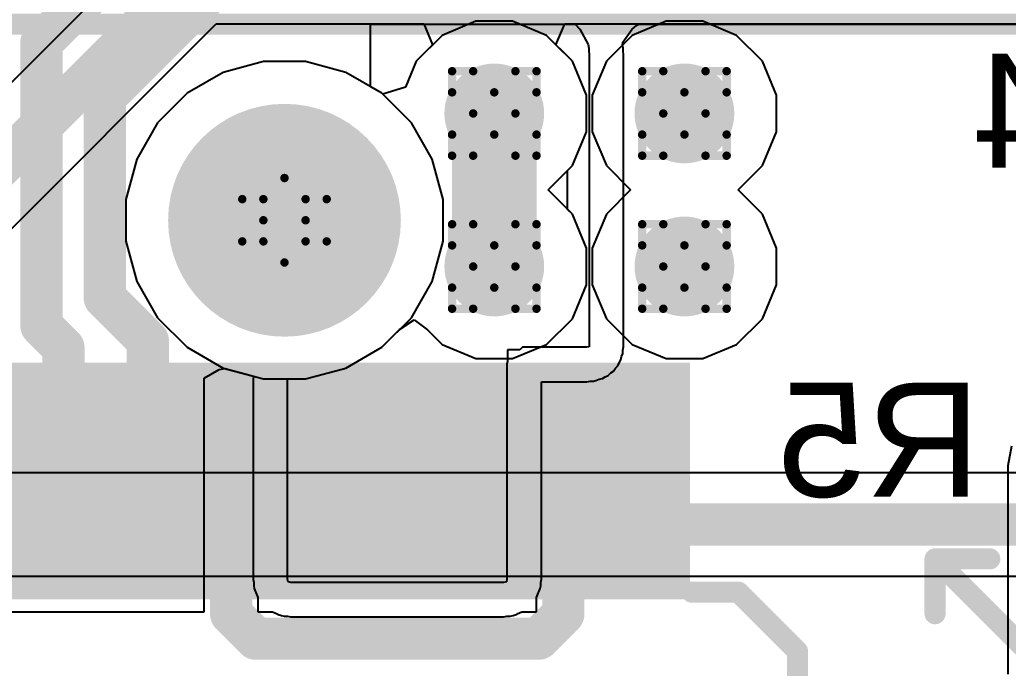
# Model space of a CAD drawing. Header units: inches. Extents: x -6 to 328, y -6 to 90.
# Drawn here: x 15.78 to 21.72, y 29.32 to 33.22 of the extents above; entities that cross this region are included whole.
import ezdxf

# ---------------------------------------------------------------- set-up
doc = ezdxf.new("R2010")
doc.units = ezdxf.units.IN
for name, color, linetype in [('Bottom Layer', 5, 'Continuous'), ('Bottom Overlay', 54, 'Continuous'), ('Bottom Paste', 16, 'Continuous'), ('Bottom Solder', 6, 'Continuous'), ('Drill Drawing', 1, 'Continuous'), ('GND', 76, 'Continuous'), ('Pad Holes', 156, 'Continuous'), ('PWR', 16, 'Continuous'), ('Top Layer', 1, 'Continuous'), ('Top Overlay', 2, 'Continuous'), ('Top Solder', 216, 'Continuous'), ('Via Holes', 16, 'Continuous')]:
    doc.layers.add(name, color=color, linetype=linetype)
doc.styles.add('Arial', font='', dxfattribs={"height": 0.2})
doc.styles.get('Arial').set_extended_font_data('Arial')

# ---------------------------------------------------------------- blocks, each defined once
blk = doc.blocks.new('48_TQFP_EP_7_7__B_7')
at = {"layer": 'Bottom Layer'}
for points in [[(-0.90999818, 3.63999907), (-0.90999818, 4.85999917), (-0.5899988199999999, 4.85999917), (-0.5899988199999999, 3.63999907)], [(-0.40999918, 3.63999907), (-0.40999918, 4.85999917), (-0.08999981999999995, 4.85999917), (-0.08999982000000004, 3.63999907)], [(0.08999981999999995, 3.63999907), (0.08999982000000004, 4.85999917), (0.40999918, 4.85999917), (0.40999918, 3.63999907)], [(0.5900013599999999, 3.63999907), (0.5900013599999999, 4.85999917), (0.9100007199999999, 4.85999917), (0.9100007199999999, 3.63999907)], [(1.09000036, 3.63999907), (1.09000036, 4.85999917), (1.40999972, 4.85999917), (1.40999972, 3.63999907)], [(1.5900019, 3.63999907), (1.5900019, 4.85999917), (1.91000126, 4.85999917), (1.91000126, 3.63999907)], [(2.0900009, 3.63999907), (2.0900009, 4.85999917), (2.41000026, 4.85999917), (2.41000026, 3.63999907)], [(2.5899999, 3.63999907), (2.5899999, 4.85999917), (2.90999926, 4.85999917), (2.90999926, 3.63999907)]]:
    blk.add_hatch(color=5, dxfattribs=at).paths.add_polyline_path(points)
at = {"layer": 'Bottom Paste'}
for points in [[(-0.90999818, 3.63999907), (-0.90999818, 4.85999917), (-0.5899988199999999, 4.85999917), (-0.5899988199999999, 3.63999907)], [(-0.40999918, 3.63999907), (-0.40999918, 4.85999917), (-0.08999981999999995, 4.85999917), (-0.08999982000000004, 3.63999907)], [(0.08999981999999995, 3.63999907), (0.08999982000000004, 4.85999917), (0.40999918, 4.85999917), (0.40999918, 3.63999907)], [(0.5900013599999999, 3.63999907), (0.5900013599999999, 4.85999917), (0.9100007199999999, 4.85999917), (0.9100007199999999, 3.63999907)], [(1.09000036, 3.63999907), (1.09000036, 4.85999917), (1.40999972, 4.85999917), (1.40999972, 3.63999907)], [(1.5900019, 3.63999907), (1.5900019, 4.85999917), (1.91000126, 4.85999917), (1.91000126, 3.63999907)], [(2.0900009, 3.63999907), (2.0900009, 4.85999917), (2.41000026, 4.85999917), (2.41000026, 3.63999907)], [(2.5899999, 3.63999907), (2.5899999, 4.85999917), (2.90999926, 4.85999917), (2.90999926, 3.63999907)]]:
    blk.add_hatch(color=16, dxfattribs=at).paths.add_polyline_path(points)
at = {"layer": 'Bottom Solder'}
for points in [[(-1.51159972, 3.53839907), (-1.51159972, 4.96159917), (-0.98840036, 4.96159917), (-0.98840036, 3.53839907)], [(-1.01159818, 3.53839907), (-1.01159818, 4.96159917), (-0.48839882, 4.96159917), (-0.48839882, 3.53839907)], [(-0.5115991799999999, 3.53839907), (-0.5115991799999999, 4.96159917), (0.01160018000000004, 4.96159917), (0.01160017999999996, 3.53839907)], [(-0.01160018000000004, 3.53839907), (-0.01160017999999996, 4.96159917), (0.5115991799999999, 4.96159917), (0.5115991799999999, 3.53839907)], [(0.48840136, 3.53839907), (0.48840136, 4.96159917), (1.01160072, 4.96159917), (1.01160072, 3.53839907)], [(0.98840036, 3.53839907), (0.98840036, 4.96159917), (1.51159972, 4.96159917), (1.51159972, 3.53839907)], [(1.4884019, 3.53839907), (1.4884019, 4.96159917), (2.01160126, 4.96159917), (2.01160126, 3.53839907)], [(1.9884009, 3.53839907), (1.9884009, 4.96159917), (2.51160026, 4.96159917), (2.51160026, 3.53839907)], [(2.4883999, 3.53839907), (2.4883999, 4.96159917), (3.01159926, 4.96159917), (3.01159926, 3.53839907)]]:
    blk.add_hatch(color=6, dxfattribs=at).paths.add_polyline_path(points)
at = {"layer": 'Bottom Overlay'}
for points in [[(3.0226, 3.58139746, 0.127, 0.127, 0), (3.302, 3.58139746, 0.127, 0.127, 0)], [(3.302, 3.58139746, 0.127, 0.127, 0), (3.6576, 3.22579746, 0.127, 0.127, 0)], [(3.6576, 3.02259746, 0.127, 0.127, 0), (3.6576, 3.22579746, 0.127, 0.127, 0)]]:
    blk.add_lwpolyline(points, format="xyseb", dxfattribs=at)
for points in [[(2.99085, 3.58139746, 0.0635, 0.0635, 1), (3.05435, 3.58139746, 0.0635, 0.0635, 1)], [(3.27025, 3.58139746, 0.0635, 0.0635, 1), (3.33375, 3.58139746, 0.0635, 0.0635, 1)], [(3.27025, 3.58139746, 0.0635, 0.0635, 1), (3.33375, 3.58139746, 0.0635, 0.0635, 1)], [(3.625849999999999, 3.22579746, 0.0635, 0.0635, 1), (3.68935, 3.22579746, 0.0635, 0.0635, 1)], [(3.625849999999999, 3.22579746, 0.0635, 0.0635, 1), (3.68935, 3.22579746, 0.0635, 0.0635, 1)]]:
    blk.add_lwpolyline(points, format="xyseb", close=True, dxfattribs=at)
blk = doc.blocks.new('HR963370A_51')
at = {"layer": 'Bottom Solder'}
h = blk.add_hatch(color=6, dxfattribs=at)
edge = h.paths.add_edge_path()
edge.add_arc((7.00000124, 0.30000194), 0.1016, 0, 360)
at = {"layer": 'Pad Holes'}
h = blk.add_hatch(color=7, dxfattribs=at)
edge = h.paths.add_edge_path()
edge.add_arc((7.00000124, 0.30000194), 0.6999985999999999, 0, 360)
at = {"layer": 'Top Solder'}
h = blk.add_hatch(color=216, dxfattribs=at)
edge = h.paths.add_edge_path()
edge.add_arc((7.00000124, 0.30000194), 0.1016, 0, 360)
at = {"layer": 'Top Overlay'}
blk.add_lwpolyline([(8.17880254, 8.6614, 0.127, 0.127, 0), (8.17880254, -8.2296, 0.127, 0.127, 0)], format="xyseb", dxfattribs=at)

msp = doc.modelspace()

# ---------------------------------------------------------------- hatches: boundary and pattern name
at = {"layer": 'Bottom Layer'}
h = msp.add_hatch(color=5, dxfattribs=at)
edge = h.paths.add_edge_path()
edge.add_arc((18.63183726, 32.65403426), 0.2999994, 0, 360)
h = msp.add_hatch(color=5, dxfattribs=at)
edge = h.paths.add_edge_path()
edge.add_arc((19.7753859, 32.65403426), 0.2999994, 0, 360)
h = msp.add_hatch(color=5, dxfattribs=at)
edge = h.paths.add_edge_path()
edge.add_arc((18.63183726, 31.73385068), 0.2999994, 0, 360)
h = msp.add_hatch(color=5, dxfattribs=at)
edge = h.paths.add_edge_path()
edge.add_arc((19.7753859, 31.73385068), 0.2999994, 0, 360)
at = {"layer": 'GND'}
h = msp.add_hatch(color=76, dxfattribs=at)
edge = h.paths.add_edge_path()
edge.add_arc((18.63183726, 32.65403426), 0.2999994, 0, 360)
h = msp.add_hatch(color=76, dxfattribs=at)
edge = h.paths.add_edge_path()
edge.add_arc((19.7753859, 32.65403426), 0.2999994, 0, 360)
h = msp.add_hatch(color=76, dxfattribs=at)
edge = h.paths.add_edge_path()
edge.add_arc((18.63183726, 31.73385068), 0.2999994, 0, 360)
h = msp.add_hatch(color=76, dxfattribs=at)
edge = h.paths.add_edge_path()
edge.add_arc((19.7753859, 31.73385068), 0.2999994, 0, 360)
at = {"layer": 'PWR'}
h = msp.add_hatch(color=16, dxfattribs=at)
edge = h.paths.add_edge_path()
edge.add_arc((18.63183726, 32.65403426), 0.2999994, 0, 360)
h = msp.add_hatch(color=16, dxfattribs=at)
edge = h.paths.add_edge_path()
edge.add_arc((19.7753859, 32.65403426), 0.2999994, 0, 360)
h = msp.add_hatch(color=16, dxfattribs=at)
edge = h.paths.add_edge_path()
edge.add_arc((18.63183726, 31.73385068), 0.2999994, 0, 360)
h = msp.add_hatch(color=16, dxfattribs=at)
edge = h.paths.add_edge_path()
edge.add_arc((19.7753859, 31.73385068), 0.2999994, 0, 360)
at = {"layer": 'Top Layer'}
h = msp.add_hatch(color=1, dxfattribs=at)
edge = h.paths.add_edge_path()
edge.add_arc((18.63183726, 32.65403426), 0.2999994, 0, 360)
h = msp.add_hatch(color=1, dxfattribs=at)
edge = h.paths.add_edge_path()
edge.add_arc((19.7753859, 32.65403426), 0.2999994, 0, 360)
h = msp.add_hatch(color=1, dxfattribs=at)
edge = h.paths.add_edge_path()
edge.add_arc((18.63183726, 31.73385068), 0.2999994, 0, 360)
h = msp.add_hatch(color=1, dxfattribs=at)
edge = h.paths.add_edge_path()
edge.add_arc((19.7753859, 31.73385068), 0.2999994, 0, 360)
at = {"layer": 'Via Holes'}
h = msp.add_hatch(color=7, dxfattribs=at)
edge = h.paths.add_edge_path()
edge.add_arc((18.63183726, 32.65403426), 0.1499997, 0, 360)
h = msp.add_hatch(color=7, dxfattribs=at)
edge = h.paths.add_edge_path()
edge.add_arc((19.7753859, 32.65403426), 0.1499997, 0, 360)
h = msp.add_hatch(color=7, dxfattribs=at)
edge = h.paths.add_edge_path()
edge.add_arc((18.63183726, 31.73385068), 0.1499997, 0, 360)
h = msp.add_hatch(color=7, dxfattribs=at)
edge = h.paths.add_edge_path()
edge.add_arc((19.7753859, 31.73385068), 0.1499997, 0, 360)

# ---------------------------------------------------------------- linework, layer by layer
at = {"layer": 'Bottom Layer'}
for p, q in [((17.88818622, 32.81423206), (17.88818622, 33.19182846)), ((17.88818622, 33.19182846), (19.1178053, 33.19182846)), ((19.1178053, 33.19182846), (19.1466724, 33.16149831999999)), ((19.45945308, 33.15796772), (19.48966384, 33.1848714)), ((19.48966384, 33.1848714), (19.5041266, 33.19182846)), ((19.5041266, 33.19182846), (21.96239194, 33.19182846)), ((19.1466724, 33.16149831999999), (19.19629638, 33.06942586)), ((19.40427412, 33.08298438), (19.45945308, 33.15796772)), ((19.19629638, 33.06942586), (19.2002283, 33.04708148)), ((19.4038728, 33.06486148), (19.40427412, 33.08298438)), ((19.40740848, 33.04708148), (19.4038728, 33.06486148)), ((19.2002283, 33.04708148), (19.2002283, 33.02440181999999)), ((19.2002283, 33.02440181999999), (19.2024, 33.01348489999999)), ((19.2024, 33.01348489999999), (19.2024, 31.25135482)), ((19.40740848, 33.02440181999999), (19.40740848, 33.04708148)), ((19.40958018, 33.01348489999999), (19.40740848, 33.02440181999999)), ((19.40958018, 31.25135482), (19.40958018, 33.01348489999999)), ((17.95574768, 32.77522528), (17.88818622, 32.81423206)), ((18.13336734, 32.59760562), (17.95574768, 32.77522528)), ((18.25896272, 32.38006478), (18.13336734, 32.59760562)), ((18.32397656, 32.13743128), (18.25896272, 32.38006478)), ((18.32397656, 31.88624052), (18.32397656, 32.13743128)), ((18.25896272, 31.64360702), (18.32397656, 31.88624052)), ((18.13336734, 31.42606618), (18.25896272, 31.64360702)), ((17.95574768, 31.24844652), (18.13336734, 31.42606618)), ((17.73820684, 31.12285114), (17.95574768, 31.24844652)), ((18.78598732, 31.23203304), (18.71038676, 31.23203304)), ((18.71038676, 31.23203304), (18.71038676, 31.15643248)), ((18.8024008, 31.24844652), (18.78598732, 31.23203304)), ((19.18777468, 31.24844652), (18.8024008, 31.24844652)), ((19.2024, 31.25135482), (19.18777468, 31.24844652)), ((19.40559746, 31.21092564), (19.4056, 31.23133962)), ((19.4056, 31.23133962), (19.40958018, 31.25135482)), ((18.71038676, 31.15643248), (18.70818712, 31.15423284)), ((18.70818712, 31.15423284), (18.70818712, 29.85464438)), ((19.37465772, 31.13624202), (19.38247076, 31.15509897999999)), ((19.38247076, 31.15509897999999), (19.39380932, 31.17207126)), ((19.39380932, 31.17207126), (19.3977895, 31.1920763)), ((19.3977895, 31.1920763), (19.40559746, 31.21092564)), ((16.88598604, 31.06268615999999), (16.97678088, 31.11510668)), ((16.97678088, 31.11510668), (17.01298604, 31.1198387)), ((17.01298604, 31.1198387), (17.18421506, 31.07395868)), ((17.49557334, 31.0578373), (17.73820684, 31.12285114)), ((19.31749248, 31.0790844), (19.33192222, 31.0935116)), ((19.33192222, 31.0935116), (19.34889958, 31.10485524)), ((19.34889958, 31.10485524), (19.3602356, 31.12182244)), ((19.3602356, 31.12182244), (19.37465772, 31.13624202)), ((16.88598604, 29.65643548), (16.88598604, 31.06268615999999)), ((17.18421506, 31.07395868), (17.18100704, 31.0578373)), ((17.18100704, 31.0578373), (17.18100704, 29.85464184)), ((17.38818722, 29.85464184), (17.38818722, 31.0578373)), ((17.38818722, 31.0578373), (17.49557334, 31.0578373)), ((18.9153673, 29.85464438), (18.9153673, 31.04126634)), ((18.9153673, 31.04126634), (19.18777468, 31.04126634)), ((19.18777468, 31.04126634), (19.20778226, 31.04524652)), ((19.20778226, 31.04524652), (19.228181, 31.04524398)), ((19.228181, 31.04524398), (19.24280632, 31.04815228)), ((19.24280632, 31.04815228), (19.26166836, 31.05596532)), ((19.26166836, 31.05596532), (19.28168356, 31.0599455)), ((19.28168356, 31.0599455), (19.29864568, 31.07127898)), ((19.29864568, 31.07127898), (19.31749248, 31.0790844)), ((21.74337282, 30.65410176), (21.7197178, 30.53517387999999)), ((21.7197178, 30.53517387999999), (21.7197178, 29.2820344)), ((17.18100704, 29.85464184), (17.18498722, 29.83462918)), ((17.39157304, 29.83761876), (17.38818722, 29.85464184)), ((18.70818712, 29.85464438), (18.7048013, 29.83761876)), ((18.91138712, 29.83463172), (18.9153673, 29.85464438)), ((17.18498722, 29.83462918), (17.18498722, 29.81422536)), ((17.18498722, 29.81422536), (17.18837558, 29.79719212)), ((17.18837558, 29.79719212), (17.19618608, 29.77834024)), ((17.40859866, 29.83423294), (17.39157304, 29.83761876)), ((18.68777822, 29.83423294), (17.40859866, 29.83423294)), ((18.7048013, 29.83761876), (18.68777822, 29.83423294)), ((18.9001908, 29.77834278), (18.90799876, 29.7971972)), ((18.90799876, 29.79720482), (18.9080013, 29.7972099)), ((18.90799876, 29.7971972), (18.90799876, 29.79720482)), ((18.9080013, 29.7972099), (18.91138712, 29.81423552)), ((18.91138712, 29.81423552), (18.91138712, 29.83463172)), ((17.19618608, 29.77834024), (17.1967779, 29.77535828)), ((17.1967779, 29.77535828), (17.198467, 29.77283098)), ((17.198467, 29.77283098), (17.21038722, 29.74405278)), ((17.21038722, 29.74405278), (17.21038722, 29.65643548)), ((18.88598712, 29.74405278), (18.89790734, 29.77283098)), ((18.88598712, 29.65643548), (18.88598712, 29.74405278)), ((18.89790734, 29.77283098), (18.89959644, 29.77536082)), ((18.89959644, 29.77536082), (18.9001908, 29.77834278)), ((13.7103866, 29.65643548), (16.88598604, 29.65643548)), ((17.21038722, 29.65643548), (17.29799944, 29.65643548)), ((17.29799944, 29.65643548), (17.32678526, 29.64451272)), ((17.32678526, 29.64451272), (17.3293151, 29.64282362)), ((17.3293151, 29.64282362), (17.33229706, 29.64222926)), ((17.33229706, 29.64222926), (17.35115148, 29.6344213)), ((17.35115148, 29.6344213), (17.3511591, 29.6344213)), ((17.3511591, 29.6344213), (17.35116418, 29.63441876)), ((17.35116418, 29.63441876), (17.3681898, 29.63103294)), ((17.3681898, 29.63103294), (17.388586, 29.63103294)), ((17.388586, 29.63103294), (17.40859866, 29.62705276)), ((17.40859866, 29.62705276), (18.68777822, 29.62705276)), ((18.68777822, 29.62705276), (18.70779088, 29.63103294)), ((18.70779088, 29.63103294), (18.7281947, 29.63103294)), ((18.7281947, 29.63103294), (18.74522794, 29.6344213)), ((18.74522794, 29.6344213), (18.76407982, 29.6422318)), ((18.76407982, 29.6422318), (18.76706178, 29.64282362)), ((18.76706178, 29.64282362), (18.76958908, 29.64451272)), ((18.76958908, 29.64451272), (18.79837236, 29.65643548)), ((18.79837236, 29.65643548), (18.88598712, 29.65643548))]:
    msp.add_line(p, q, dxfattribs=at)
for points in [[(15.90797682, 33.07970015999999, 0.254, 0.254, 0), (16.80382974, 33.97555308, 0.254, 0.254, 0)], [(16.28897682, 32.7520808, 0.254, 0.254, 0), (17.03949602, 33.50259999999999, 0.254, 0.254, 0)], [(15.90797682, 31.37838784, 0.254, 0.254, 0), (15.90797682, 33.07970015999999, 0.254, 0.254, 0)], [(16.28897682, 31.54586528, 0.254, 0.254, 0), (16.28897682, 32.7520808, 0.254, 0.254, 0)], [(16.28897682, 31.54586528, 0.254, 0.254, 0), (16.54818636, 31.28665574, 0.254, 0.254, 0)], [(15.90797682, 31.37838784, 0.254, 0.254, 0), (16.04058768, 31.24577698, 0.254, 0.254, 0)], [(16.54818636, 30.44423426, 0.254, 0.254, 0), (16.54818636, 31.28665574, 0.254, 0.254, 0)], [(16.04058768, 30.45183394, 0.254, 0.254, 0), (16.04058768, 31.24577698, 0.254, 0.254, 0)], [(16.04058768, 30.45183394, 0.254, 0.254, 0), (16.04818736, 30.44423426, 0.254, 0.254, 0)], [(17.04818536, 30.44423426, 0.254, 0.254, 0), (17.04935122, 30.44306839999999, 0.254, 0.254, 0)], [(17.04935122, 29.64458638, 0.254, 0.254, 0), (17.04935122, 30.44306839999999, 0.254, 0.254, 0)], [(19.04702058, 30.44306839999999, 0.254, 0.254, 0), (19.04818644, 30.44423426, 0.254, 0.254, 0)], [(19.04702058, 29.64458638, 0.254, 0.254, 0), (19.04702058, 30.44306839999999, 0.254, 0.254, 0)], [(17.04935122, 29.64458638, 0.254, 0.254, 0), (17.19814188, 29.49579572, 0.254, 0.254, 0)], [(18.89822992, 29.49579572, 0.254, 0.254, 0), (19.04702058, 29.64458638, 0.254, 0.254, 0)], [(17.19814188, 29.49579572, 0.254, 0.254, 0), (18.89822992, 29.49579572, 0.254, 0.254, 0)]]:
    msp.add_lwpolyline(points, format="xyseb", dxfattribs=at)
for points in [[(15.84447682, 33.07970015999999, 0.127, 0.127, 1), (15.97147682, 33.07970015999999, 0.127, 0.127, 1)], [(15.84447682, 33.07970015999999, 0.127, 0.127, 1), (15.97147682, 33.07970015999999, 0.127, 0.127, 1)], [(16.22547682, 32.7520808, 0.127, 0.127, 1), (16.35247682, 32.7520808, 0.127, 0.127, 1)], [(16.22547682, 32.7520808, 0.127, 0.127, 1), (16.35247682, 32.7520808, 0.127, 0.127, 1)], [(16.22547682, 31.54586528, 0.127, 0.127, 1), (16.35247682, 31.54586528, 0.127, 0.127, 1)], [(16.22547682, 31.54586528, 0.127, 0.127, 1), (16.35247682, 31.54586528, 0.127, 0.127, 1)], [(15.84447682, 31.37838784, 0.127, 0.127, 1), (15.97147682, 31.37838784, 0.127, 0.127, 1)], [(15.84447682, 31.37838784, 0.127, 0.127, 1), (15.97147682, 31.37838784, 0.127, 0.127, 1)], [(16.48468636, 31.28665574, 0.127, 0.127, 1), (16.61168636, 31.28665574, 0.127, 0.127, 1)], [(16.48468636, 31.28665574, 0.127, 0.127, 1), (16.61168636, 31.28665574, 0.127, 0.127, 1)], [(15.97708768, 31.24577698, 0.127, 0.127, 1), (16.10408768, 31.24577698, 0.127, 0.127, 1)], [(15.97708768, 31.24577698, 0.127, 0.127, 1), (16.10408768, 31.24577698, 0.127, 0.127, 1)], [(15.97708768, 30.45183394, 0.127, 0.127, 1), (16.10408768, 30.45183394, 0.127, 0.127, 1)], [(15.97708768, 30.45183394, 0.127, 0.127, 1), (16.10408768, 30.45183394, 0.127, 0.127, 1)], [(15.98468736, 30.44423426, 0.127, 0.127, 1), (16.11168736, 30.44423426, 0.127, 0.127, 1)], [(16.48468636, 30.44423426, 0.127, 0.127, 1), (16.61168636, 30.44423426, 0.127, 0.127, 1)], [(16.98468536, 30.44423426, 0.127, 0.127, 1), (17.11168536, 30.44423426, 0.127, 0.127, 1)], [(16.98585122, 30.44306839999999, 0.127, 0.127, 1), (17.11285122, 30.44306839999999, 0.127, 0.127, 1)], [(16.98585122, 30.44306839999999, 0.127, 0.127, 1), (17.11285122, 30.44306839999999, 0.127, 0.127, 1)], [(18.98352058, 30.44306839999999, 0.127, 0.127, 1), (19.11052058, 30.44306839999999, 0.127, 0.127, 1)], [(18.98352058, 30.44306839999999, 0.127, 0.127, 1), (19.11052058, 30.44306839999999, 0.127, 0.127, 1)], [(18.98468644, 30.44423426, 0.127, 0.127, 1), (19.11168644, 30.44423426, 0.127, 0.127, 1)], [(16.98585122, 29.64458638, 0.127, 0.127, 1), (17.11285122, 29.64458638, 0.127, 0.127, 1)], [(16.98585122, 29.64458638, 0.127, 0.127, 1), (17.11285122, 29.64458638, 0.127, 0.127, 1)], [(18.98352058, 29.64458638, 0.127, 0.127, 1), (19.11052058, 29.64458638, 0.127, 0.127, 1)], [(18.98352058, 29.64458638, 0.127, 0.127, 1), (19.11052058, 29.64458638, 0.127, 0.127, 1)], [(17.13464188, 29.49579572, 0.127, 0.127, 1), (17.26164188, 29.49579572, 0.127, 0.127, 1)], [(17.13464188, 29.49579572, 0.127, 0.127, 1), (17.26164188, 29.49579572, 0.127, 0.127, 1)], [(18.83472992, 29.49579572, 0.127, 0.127, 1), (18.96172992, 29.49579572, 0.127, 0.127, 1)], [(18.83472992, 29.49579572, 0.127, 0.127, 1), (18.96172992, 29.49579572, 0.127, 0.127, 1)]]:
    msp.add_lwpolyline(points, format="xyseb", close=True, dxfattribs=at)
at = {"layer": 'Bottom Overlay'}
for points in [[(21.28268286, 29.6462323, 0.127, 0.127, 0), (21.28268286, 29.9756322, 0.127, 0.127, 0)], [(21.28268286, 29.9756322, 0.127, 0.127, 0), (21.61208276, 29.9756322, 0.127, 0.127, 0)], [(21.28268286, 29.9756322, 0.127, 0.127, 0), (21.8402027, 29.41811236, 0.127, 0.127, 0)]]:
    msp.add_lwpolyline(points, format="xyseb", dxfattribs=at)
for points in [[(21.25093286, 29.9756322, 0.0635, 0.0635, 1), (21.31443286, 29.9756322, 0.0635, 0.0635, 1)], [(21.25093286, 29.9756322, 0.0635, 0.0635, 1), (21.31443286, 29.9756322, 0.0635, 0.0635, 1)], [(21.25093286, 29.9756322, 0.0635, 0.0635, 1), (21.31443286, 29.9756322, 0.0635, 0.0635, 1)], [(21.58033276, 29.9756322, 0.0635, 0.0635, 1), (21.64383276, 29.9756322, 0.0635, 0.0635, 1)], [(21.25093286, 29.6462323, 0.0635, 0.0635, 1), (21.31443286, 29.6462323, 0.0635, 0.0635, 1)]]:
    msp.add_lwpolyline(points, format="xyseb", close=True, dxfattribs=at)
at = {"layer": 'Drill Drawing'}
for points in [[(18.37783726, 32.78103426, 0.0508, 0.0508, 0), (18.37783726, 32.90803426, 0.0508, 0.0508, 0)], [(18.37783726, 32.90803426, 0.0508, 0.0508, 0), (18.50483726, 32.90803426, 0.0508, 0.0508, 0)], [(18.50483726, 32.90803426, 0.0508, 0.0508, 0), (18.63183726, 32.78103426, 0.0508, 0.0508, 0)], [(18.63183726, 32.78103426, 0.0508, 0.0508, 0), (18.75883726, 32.90803426, 0.0508, 0.0508, 0)], [(18.75883726, 32.90803426, 0.0508, 0.0508, 0), (18.88583726, 32.90803426, 0.0508, 0.0508, 0)], [(18.88583726, 32.78103426, 0.0508, 0.0508, 0), (18.88583726, 32.90803426, 0.0508, 0.0508, 0)], [(19.5213859, 32.78103426, 0.0508, 0.0508, 0), (19.5213859, 32.90803426, 0.0508, 0.0508, 0)], [(19.5213859, 32.90803426, 0.0508, 0.0508, 0), (19.6483859, 32.90803426, 0.0508, 0.0508, 0)], [(19.6483859, 32.90803426, 0.0508, 0.0508, 0), (19.7753859, 32.78103426, 0.0508, 0.0508, 0)], [(19.7753859, 32.78103426, 0.0508, 0.0508, 0), (19.9023859, 32.90803426, 0.0508, 0.0508, 0)], [(19.9023859, 32.90803426, 0.0508, 0.0508, 0), (20.0293859, 32.90803426, 0.0508, 0.0508, 0)], [(20.0293859, 32.78103426, 0.0508, 0.0508, 0), (20.0293859, 32.90803426, 0.0508, 0.0508, 0)], [(18.37783726, 32.78103426, 0.0508, 0.0508, 0), (18.50483726, 32.65403426, 0.0508, 0.0508, 0)], [(18.75883726, 32.65403426, 0.0508, 0.0508, 0), (18.88583726, 32.78103426, 0.0508, 0.0508, 0)], [(19.5213859, 32.78103426, 0.0508, 0.0508, 0), (19.6483859, 32.65403426, 0.0508, 0.0508, 0)], [(19.9023859, 32.65403426, 0.0508, 0.0508, 0), (20.0293859, 32.78103426, 0.0508, 0.0508, 0)], [(18.37783726, 32.52703425999999, 0.0508, 0.0508, 0), (18.50483726, 32.65403426, 0.0508, 0.0508, 0)], [(18.75883726, 32.65403426, 0.0508, 0.0508, 0), (18.88583726, 32.52703425999999, 0.0508, 0.0508, 0)], [(19.5213859, 32.52703425999999, 0.0508, 0.0508, 0), (19.6483859, 32.65403426, 0.0508, 0.0508, 0)], [(19.9023859, 32.65403426, 0.0508, 0.0508, 0), (20.0293859, 32.52703425999999, 0.0508, 0.0508, 0)], [(18.37783726, 32.40003426, 0.0508, 0.0508, 0), (18.37783726, 32.52703425999999, 0.0508, 0.0508, 0)], [(18.50483726, 32.40003426, 0.0508, 0.0508, 0), (18.63183726, 32.52703425999999, 0.0508, 0.0508, 0)], [(18.63183726, 32.52703425999999, 0.0508, 0.0508, 0), (18.75883726, 32.40003426, 0.0508, 0.0508, 0)], [(18.88583726, 32.40003426, 0.0508, 0.0508, 0), (18.88583726, 32.52703425999999, 0.0508, 0.0508, 0)], [(19.5213859, 32.40003426, 0.0508, 0.0508, 0), (19.5213859, 32.52703425999999, 0.0508, 0.0508, 0)], [(19.6483859, 32.40003426, 0.0508, 0.0508, 0), (19.7753859, 32.52703425999999, 0.0508, 0.0508, 0)], [(19.7753859, 32.52703425999999, 0.0508, 0.0508, 0), (19.9023859, 32.40003426, 0.0508, 0.0508, 0)], [(20.0293859, 32.40003426, 0.0508, 0.0508, 0), (20.0293859, 32.52703425999999, 0.0508, 0.0508, 0)], [(18.37783726, 32.40003426, 0.0508, 0.0508, 0), (18.50483726, 32.40003426, 0.0508, 0.0508, 0)], [(18.75883726, 32.40003426, 0.0508, 0.0508, 0), (18.88583726, 32.40003426, 0.0508, 0.0508, 0)], [(19.5213859, 32.40003426, 0.0508, 0.0508, 0), (19.6483859, 32.40003426, 0.0508, 0.0508, 0)], [(19.9023859, 32.40003426, 0.0508, 0.0508, 0), (20.0293859, 32.40003426, 0.0508, 0.0508, 0)], [(17.24297796, 32.1388359, 0.0508, 0.0508, 0), (17.36997796, 32.2658359, 0.0508, 0.0508, 0)], [(17.36997796, 32.2658359, 0.0508, 0.0508, 0), (17.49697796, 32.1388359, 0.0508, 0.0508, 0)], [(17.11597796, 32.1388359, 0.0508, 0.0508, 0), (17.24297796, 32.0118359, 0.0508, 0.0508, 0)], [(17.11597796, 32.1388359, 0.0508, 0.0508, 0), (17.24297796, 32.1388359, 0.0508, 0.0508, 0)], [(17.49697796, 32.1388359, 0.0508, 0.0508, 0), (17.62397796, 32.1388359, 0.0508, 0.0508, 0)], [(17.49697796, 32.0118359, 0.0508, 0.0508, 0), (17.62397796, 32.1388359, 0.0508, 0.0508, 0)], [(17.11597796, 31.8848359, 0.0508, 0.0508, 0), (17.24297796, 32.0118359, 0.0508, 0.0508, 0)], [(17.49697796, 32.0118359, 0.0508, 0.0508, 0), (17.62397796, 31.8848359, 0.0508, 0.0508, 0)], [(18.37783726, 31.86085068, 0.0508, 0.0508, 0), (18.37783726, 31.98785068, 0.0508, 0.0508, 0)], [(18.37783726, 31.98785068, 0.0508, 0.0508, 0), (18.50483726, 31.98785068, 0.0508, 0.0508, 0)], [(18.50483726, 31.98785068, 0.0508, 0.0508, 0), (18.63183726, 31.86085068, 0.0508, 0.0508, 0)], [(18.63183726, 31.86085068, 0.0508, 0.0508, 0), (18.75883726, 31.98785068, 0.0508, 0.0508, 0)], [(18.75883726, 31.98785068, 0.0508, 0.0508, 0), (18.88583726, 31.98785068, 0.0508, 0.0508, 0)], [(18.88583726, 31.86085068, 0.0508, 0.0508, 0), (18.88583726, 31.98785068, 0.0508, 0.0508, 0)], [(19.5213859, 31.86085068, 0.0508, 0.0508, 0), (19.5213859, 31.98785068, 0.0508, 0.0508, 0)], [(19.5213859, 31.98785068, 0.0508, 0.0508, 0), (19.6483859, 31.98785068, 0.0508, 0.0508, 0)], [(19.6483859, 31.98785068, 0.0508, 0.0508, 0), (19.7753859, 31.86085068, 0.0508, 0.0508, 0)], [(19.7753859, 31.86085068, 0.0508, 0.0508, 0), (19.9023859, 31.98785068, 0.0508, 0.0508, 0)], [(19.9023859, 31.98785068, 0.0508, 0.0508, 0), (20.0293859, 31.98785068, 0.0508, 0.0508, 0)], [(20.0293859, 31.86085068, 0.0508, 0.0508, 0), (20.0293859, 31.98785068, 0.0508, 0.0508, 0)], [(17.11597796, 31.8848359, 0.0508, 0.0508, 0), (17.24297796, 31.8848359, 0.0508, 0.0508, 0)], [(17.24297796, 31.8848359, 0.0508, 0.0508, 0), (17.36997796, 31.7578359, 0.0508, 0.0508, 0)], [(17.36997796, 31.7578359, 0.0508, 0.0508, 0), (17.49697796, 31.8848359, 0.0508, 0.0508, 0)], [(17.49697796, 31.8848359, 0.0508, 0.0508, 0), (17.62397796, 31.8848359, 0.0508, 0.0508, 0)], [(18.37783726, 31.86085068, 0.0508, 0.0508, 0), (18.50483726, 31.73385068, 0.0508, 0.0508, 0)], [(18.75883726, 31.73385068, 0.0508, 0.0508, 0), (18.88583726, 31.86085068, 0.0508, 0.0508, 0)], [(19.5213859, 31.86085068, 0.0508, 0.0508, 0), (19.6483859, 31.73385068, 0.0508, 0.0508, 0)], [(19.9023859, 31.73385068, 0.0508, 0.0508, 0), (20.0293859, 31.86085068, 0.0508, 0.0508, 0)], [(18.37783726, 31.60685068, 0.0508, 0.0508, 0), (18.50483726, 31.73385068, 0.0508, 0.0508, 0)], [(18.75883726, 31.73385068, 0.0508, 0.0508, 0), (18.88583726, 31.60685068, 0.0508, 0.0508, 0)], [(19.5213859, 31.60685068, 0.0508, 0.0508, 0), (19.6483859, 31.73385068, 0.0508, 0.0508, 0)], [(19.9023859, 31.73385068, 0.0508, 0.0508, 0), (20.0293859, 31.60685068, 0.0508, 0.0508, 0)], [(18.37783726, 31.47985068, 0.0508, 0.0508, 0), (18.37783726, 31.60685068, 0.0508, 0.0508, 0)], [(18.50483726, 31.47985068, 0.0508, 0.0508, 0), (18.63183726, 31.60685068, 0.0508, 0.0508, 0)], [(18.63183726, 31.60685068, 0.0508, 0.0508, 0), (18.75883726, 31.47985068, 0.0508, 0.0508, 0)], [(18.88583726, 31.47985068, 0.0508, 0.0508, 0), (18.88583726, 31.60685068, 0.0508, 0.0508, 0)], [(19.5213859, 31.47985068, 0.0508, 0.0508, 0), (19.5213859, 31.60685068, 0.0508, 0.0508, 0)], [(19.6483859, 31.47985068, 0.0508, 0.0508, 0), (19.7753859, 31.60685068, 0.0508, 0.0508, 0)], [(19.7753859, 31.60685068, 0.0508, 0.0508, 0), (19.9023859, 31.47985068, 0.0508, 0.0508, 0)], [(20.0293859, 31.47985068, 0.0508, 0.0508, 0), (20.0293859, 31.60685068, 0.0508, 0.0508, 0)], [(18.37783726, 31.47985068, 0.0508, 0.0508, 0), (18.50483726, 31.47985068, 0.0508, 0.0508, 0)], [(18.75883726, 31.47985068, 0.0508, 0.0508, 0), (18.88583726, 31.47985068, 0.0508, 0.0508, 0)], [(19.5213859, 31.47985068, 0.0508, 0.0508, 0), (19.6483859, 31.47985068, 0.0508, 0.0508, 0)], [(19.9023859, 31.47985068, 0.0508, 0.0508, 0), (20.0293859, 31.47985068, 0.0508, 0.0508, 0)]]:
    msp.add_lwpolyline(points, format="xyseb", dxfattribs=at)
for points in [[(18.36513726, 32.90803426, 0.0254, 0.0254, 1), (18.39053726, 32.90803426, 0.0254, 0.0254, 1)], [(18.36513726, 32.90803426, 0.0254, 0.0254, 1), (18.39053726, 32.90803426, 0.0254, 0.0254, 1)], [(18.49213726, 32.90803426, 0.0254, 0.0254, 1), (18.51753726, 32.90803426, 0.0254, 0.0254, 1)], [(18.49213726, 32.90803426, 0.0254, 0.0254, 1), (18.51753726, 32.90803426, 0.0254, 0.0254, 1)], [(18.74613726, 32.90803426, 0.0254, 0.0254, 1), (18.77153726, 32.90803426, 0.0254, 0.0254, 1)], [(18.74613726, 32.90803426, 0.0254, 0.0254, 1), (18.77153726, 32.90803426, 0.0254, 0.0254, 1)], [(18.87313726, 32.90803426, 0.0254, 0.0254, 1), (18.89853726, 32.90803426, 0.0254, 0.0254, 1)], [(18.87313726, 32.90803426, 0.0254, 0.0254, 1), (18.89853726, 32.90803426, 0.0254, 0.0254, 1)], [(19.5086859, 32.90803426, 0.0254, 0.0254, 1), (19.5340859, 32.90803426, 0.0254, 0.0254, 1)], [(19.5086859, 32.90803426, 0.0254, 0.0254, 1), (19.5340859, 32.90803426, 0.0254, 0.0254, 1)], [(19.6356859, 32.90803426, 0.0254, 0.0254, 1), (19.6610859, 32.90803426, 0.0254, 0.0254, 1)], [(19.6356859, 32.90803426, 0.0254, 0.0254, 1), (19.6610859, 32.90803426, 0.0254, 0.0254, 1)], [(19.8896859, 32.90803426, 0.0254, 0.0254, 1), (19.9150859, 32.90803426, 0.0254, 0.0254, 1)], [(19.8896859, 32.90803426, 0.0254, 0.0254, 1), (19.9150859, 32.90803426, 0.0254, 0.0254, 1)], [(20.0166859, 32.90803426, 0.0254, 0.0254, 1), (20.0420859, 32.90803426, 0.0254, 0.0254, 1)], [(20.0166859, 32.90803426, 0.0254, 0.0254, 1), (20.0420859, 32.90803426, 0.0254, 0.0254, 1)], [(18.36513726, 32.78103426, 0.0254, 0.0254, 1), (18.39053726, 32.78103426, 0.0254, 0.0254, 1)], [(18.36513726, 32.78103426, 0.0254, 0.0254, 1), (18.39053726, 32.78103426, 0.0254, 0.0254, 1)], [(18.61913726, 32.78103426, 0.0254, 0.0254, 1), (18.64453726, 32.78103426, 0.0254, 0.0254, 1)], [(18.61913726, 32.78103426, 0.0254, 0.0254, 1), (18.64453726, 32.78103426, 0.0254, 0.0254, 1)], [(18.87313726, 32.78103426, 0.0254, 0.0254, 1), (18.89853726, 32.78103426, 0.0254, 0.0254, 1)], [(18.87313726, 32.78103426, 0.0254, 0.0254, 1), (18.89853726, 32.78103426, 0.0254, 0.0254, 1)], [(19.5086859, 32.78103426, 0.0254, 0.0254, 1), (19.5340859, 32.78103426, 0.0254, 0.0254, 1)], [(19.5086859, 32.78103426, 0.0254, 0.0254, 1), (19.5340859, 32.78103426, 0.0254, 0.0254, 1)], [(19.7626859, 32.78103426, 0.0254, 0.0254, 1), (19.7880859, 32.78103426, 0.0254, 0.0254, 1)], [(19.7626859, 32.78103426, 0.0254, 0.0254, 1), (19.7880859, 32.78103426, 0.0254, 0.0254, 1)], [(20.0166859, 32.78103426, 0.0254, 0.0254, 1), (20.0420859, 32.78103426, 0.0254, 0.0254, 1)], [(20.0166859, 32.78103426, 0.0254, 0.0254, 1), (20.0420859, 32.78103426, 0.0254, 0.0254, 1)], [(18.49213726, 32.65403426, 0.0254, 0.0254, 1), (18.51753726, 32.65403426, 0.0254, 0.0254, 1)], [(18.49213726, 32.65403426, 0.0254, 0.0254, 1), (18.51753726, 32.65403426, 0.0254, 0.0254, 1)], [(18.74613726, 32.65403426, 0.0254, 0.0254, 1), (18.77153726, 32.65403426, 0.0254, 0.0254, 1)], [(18.74613726, 32.65403426, 0.0254, 0.0254, 1), (18.77153726, 32.65403426, 0.0254, 0.0254, 1)], [(19.6356859, 32.65403426, 0.0254, 0.0254, 1), (19.6610859, 32.65403426, 0.0254, 0.0254, 1)], [(19.6356859, 32.65403426, 0.0254, 0.0254, 1), (19.6610859, 32.65403426, 0.0254, 0.0254, 1)], [(19.8896859, 32.65403426, 0.0254, 0.0254, 1), (19.9150859, 32.65403426, 0.0254, 0.0254, 1)], [(19.8896859, 32.65403426, 0.0254, 0.0254, 1), (19.9150859, 32.65403426, 0.0254, 0.0254, 1)], [(18.36513726, 32.52703425999999, 0.0254, 0.0254, 1), (18.39053726, 32.52703425999999, 0.0254, 0.0254, 1)], [(18.36513726, 32.52703425999999, 0.0254, 0.0254, 1), (18.39053726, 32.52703425999999, 0.0254, 0.0254, 1)], [(18.61913726, 32.52703425999999, 0.0254, 0.0254, 1), (18.64453726, 32.52703425999999, 0.0254, 0.0254, 1)], [(18.61913726, 32.52703425999999, 0.0254, 0.0254, 1), (18.64453726, 32.52703425999999, 0.0254, 0.0254, 1)], [(18.87313726, 32.52703425999999, 0.0254, 0.0254, 1), (18.89853726, 32.52703425999999, 0.0254, 0.0254, 1)], [(18.87313726, 32.52703425999999, 0.0254, 0.0254, 1), (18.89853726, 32.52703425999999, 0.0254, 0.0254, 1)], [(19.5086859, 32.52703425999999, 0.0254, 0.0254, 1), (19.5340859, 32.52703425999999, 0.0254, 0.0254, 1)], [(19.5086859, 32.52703425999999, 0.0254, 0.0254, 1), (19.5340859, 32.52703425999999, 0.0254, 0.0254, 1)], [(19.7626859, 32.52703425999999, 0.0254, 0.0254, 1), (19.7880859, 32.52703425999999, 0.0254, 0.0254, 1)], [(19.7626859, 32.52703425999999, 0.0254, 0.0254, 1), (19.7880859, 32.52703425999999, 0.0254, 0.0254, 1)], [(20.0166859, 32.52703425999999, 0.0254, 0.0254, 1), (20.0420859, 32.52703425999999, 0.0254, 0.0254, 1)], [(20.0166859, 32.52703425999999, 0.0254, 0.0254, 1), (20.0420859, 32.52703425999999, 0.0254, 0.0254, 1)], [(18.36513726, 32.40003426, 0.0254, 0.0254, 1), (18.39053726, 32.40003426, 0.0254, 0.0254, 1)], [(18.36513726, 32.40003426, 0.0254, 0.0254, 1), (18.39053726, 32.40003426, 0.0254, 0.0254, 1)], [(18.49213726, 32.40003426, 0.0254, 0.0254, 1), (18.51753726, 32.40003426, 0.0254, 0.0254, 1)], [(18.49213726, 32.40003426, 0.0254, 0.0254, 1), (18.51753726, 32.40003426, 0.0254, 0.0254, 1)], [(18.74613726, 32.40003426, 0.0254, 0.0254, 1), (18.77153726, 32.40003426, 0.0254, 0.0254, 1)], [(18.74613726, 32.40003426, 0.0254, 0.0254, 1), (18.77153726, 32.40003426, 0.0254, 0.0254, 1)], [(18.87313726, 32.40003426, 0.0254, 0.0254, 1), (18.89853726, 32.40003426, 0.0254, 0.0254, 1)], [(18.87313726, 32.40003426, 0.0254, 0.0254, 1), (18.89853726, 32.40003426, 0.0254, 0.0254, 1)], [(19.5086859, 32.40003426, 0.0254, 0.0254, 1), (19.5340859, 32.40003426, 0.0254, 0.0254, 1)], [(19.5086859, 32.40003426, 0.0254, 0.0254, 1), (19.5340859, 32.40003426, 0.0254, 0.0254, 1)], [(19.6356859, 32.40003426, 0.0254, 0.0254, 1), (19.6610859, 32.40003426, 0.0254, 0.0254, 1)], [(19.6356859, 32.40003426, 0.0254, 0.0254, 1), (19.6610859, 32.40003426, 0.0254, 0.0254, 1)], [(19.8896859, 32.40003426, 0.0254, 0.0254, 1), (19.9150859, 32.40003426, 0.0254, 0.0254, 1)], [(19.8896859, 32.40003426, 0.0254, 0.0254, 1), (19.9150859, 32.40003426, 0.0254, 0.0254, 1)], [(20.0166859, 32.40003426, 0.0254, 0.0254, 1), (20.0420859, 32.40003426, 0.0254, 0.0254, 1)], [(20.0166859, 32.40003426, 0.0254, 0.0254, 1), (20.0420859, 32.40003426, 0.0254, 0.0254, 1)], [(17.35727796, 32.2658359, 0.0254, 0.0254, 1), (17.38267796, 32.2658359, 0.0254, 0.0254, 1)], [(17.35727796, 32.2658359, 0.0254, 0.0254, 1), (17.38267796, 32.2658359, 0.0254, 0.0254, 1)], [(17.10327796, 32.1388359, 0.0254, 0.0254, 1), (17.12867796, 32.1388359, 0.0254, 0.0254, 1)], [(17.10327796, 32.1388359, 0.0254, 0.0254, 1), (17.12867796, 32.1388359, 0.0254, 0.0254, 1)], [(17.23027796, 32.1388359, 0.0254, 0.0254, 1), (17.25567796, 32.1388359, 0.0254, 0.0254, 1)], [(17.23027796, 32.1388359, 0.0254, 0.0254, 1), (17.25567796, 32.1388359, 0.0254, 0.0254, 1)], [(17.48427796, 32.1388359, 0.0254, 0.0254, 1), (17.50967796, 32.1388359, 0.0254, 0.0254, 1)], [(17.48427796, 32.1388359, 0.0254, 0.0254, 1), (17.50967796, 32.1388359, 0.0254, 0.0254, 1)], [(17.61127796, 32.1388359, 0.0254, 0.0254, 1), (17.63667796, 32.1388359, 0.0254, 0.0254, 1)], [(17.61127796, 32.1388359, 0.0254, 0.0254, 1), (17.63667796, 32.1388359, 0.0254, 0.0254, 1)], [(17.23027796, 32.0118359, 0.0254, 0.0254, 1), (17.25567796, 32.0118359, 0.0254, 0.0254, 1)], [(17.23027796, 32.0118359, 0.0254, 0.0254, 1), (17.25567796, 32.0118359, 0.0254, 0.0254, 1)], [(17.48427796, 32.0118359, 0.0254, 0.0254, 1), (17.50967796, 32.0118359, 0.0254, 0.0254, 1)], [(17.48427796, 32.0118359, 0.0254, 0.0254, 1), (17.50967796, 32.0118359, 0.0254, 0.0254, 1)], [(18.36513726, 31.98785068, 0.0254, 0.0254, 1), (18.39053726, 31.98785068, 0.0254, 0.0254, 1)], [(18.36513726, 31.98785068, 0.0254, 0.0254, 1), (18.39053726, 31.98785068, 0.0254, 0.0254, 1)], [(18.49213726, 31.98785068, 0.0254, 0.0254, 1), (18.51753726, 31.98785068, 0.0254, 0.0254, 1)], [(18.49213726, 31.98785068, 0.0254, 0.0254, 1), (18.51753726, 31.98785068, 0.0254, 0.0254, 1)], [(18.74613726, 31.98785068, 0.0254, 0.0254, 1), (18.77153726, 31.98785068, 0.0254, 0.0254, 1)], [(18.74613726, 31.98785068, 0.0254, 0.0254, 1), (18.77153726, 31.98785068, 0.0254, 0.0254, 1)], [(18.87313726, 31.98785068, 0.0254, 0.0254, 1), (18.89853726, 31.98785068, 0.0254, 0.0254, 1)], [(18.87313726, 31.98785068, 0.0254, 0.0254, 1), (18.89853726, 31.98785068, 0.0254, 0.0254, 1)], [(19.5086859, 31.98785068, 0.0254, 0.0254, 1), (19.5340859, 31.98785068, 0.0254, 0.0254, 1)], [(19.5086859, 31.98785068, 0.0254, 0.0254, 1), (19.5340859, 31.98785068, 0.0254, 0.0254, 1)], [(19.6356859, 31.98785068, 0.0254, 0.0254, 1), (19.6610859, 31.98785068, 0.0254, 0.0254, 1)], [(19.6356859, 31.98785068, 0.0254, 0.0254, 1), (19.6610859, 31.98785068, 0.0254, 0.0254, 1)], [(19.8896859, 31.98785068, 0.0254, 0.0254, 1), (19.9150859, 31.98785068, 0.0254, 0.0254, 1)], [(19.8896859, 31.98785068, 0.0254, 0.0254, 1), (19.9150859, 31.98785068, 0.0254, 0.0254, 1)], [(20.0166859, 31.98785068, 0.0254, 0.0254, 1), (20.0420859, 31.98785068, 0.0254, 0.0254, 1)], [(20.0166859, 31.98785068, 0.0254, 0.0254, 1), (20.0420859, 31.98785068, 0.0254, 0.0254, 1)], [(17.10327796, 31.8848359, 0.0254, 0.0254, 1), (17.12867796, 31.8848359, 0.0254, 0.0254, 1)], [(17.10327796, 31.8848359, 0.0254, 0.0254, 1), (17.12867796, 31.8848359, 0.0254, 0.0254, 1)], [(17.23027796, 31.8848359, 0.0254, 0.0254, 1), (17.25567796, 31.8848359, 0.0254, 0.0254, 1)], [(17.23027796, 31.8848359, 0.0254, 0.0254, 1), (17.25567796, 31.8848359, 0.0254, 0.0254, 1)], [(17.48427796, 31.8848359, 0.0254, 0.0254, 1), (17.50967796, 31.8848359, 0.0254, 0.0254, 1)], [(17.48427796, 31.8848359, 0.0254, 0.0254, 1), (17.50967796, 31.8848359, 0.0254, 0.0254, 1)], [(17.61127796, 31.8848359, 0.0254, 0.0254, 1), (17.63667796, 31.8848359, 0.0254, 0.0254, 1)], [(17.61127796, 31.8848359, 0.0254, 0.0254, 1), (17.63667796, 31.8848359, 0.0254, 0.0254, 1)], [(18.36513726, 31.86085068, 0.0254, 0.0254, 1), (18.39053726, 31.86085068, 0.0254, 0.0254, 1)], [(18.36513726, 31.86085068, 0.0254, 0.0254, 1), (18.39053726, 31.86085068, 0.0254, 0.0254, 1)], [(18.61913726, 31.86085068, 0.0254, 0.0254, 1), (18.64453726, 31.86085068, 0.0254, 0.0254, 1)], [(18.61913726, 31.86085068, 0.0254, 0.0254, 1), (18.64453726, 31.86085068, 0.0254, 0.0254, 1)], [(18.87313726, 31.86085068, 0.0254, 0.0254, 1), (18.89853726, 31.86085068, 0.0254, 0.0254, 1)], [(18.87313726, 31.86085068, 0.0254, 0.0254, 1), (18.89853726, 31.86085068, 0.0254, 0.0254, 1)], [(19.5086859, 31.86085068, 0.0254, 0.0254, 1), (19.5340859, 31.86085068, 0.0254, 0.0254, 1)], [(19.5086859, 31.86085068, 0.0254, 0.0254, 1), (19.5340859, 31.86085068, 0.0254, 0.0254, 1)], [(19.7626859, 31.86085068, 0.0254, 0.0254, 1), (19.7880859, 31.86085068, 0.0254, 0.0254, 1)], [(19.7626859, 31.86085068, 0.0254, 0.0254, 1), (19.7880859, 31.86085068, 0.0254, 0.0254, 1)], [(20.0166859, 31.86085068, 0.0254, 0.0254, 1), (20.0420859, 31.86085068, 0.0254, 0.0254, 1)], [(20.0166859, 31.86085068, 0.0254, 0.0254, 1), (20.0420859, 31.86085068, 0.0254, 0.0254, 1)], [(17.35727796, 31.7578359, 0.0254, 0.0254, 1), (17.38267796, 31.7578359, 0.0254, 0.0254, 1)], [(17.35727796, 31.7578359, 0.0254, 0.0254, 1), (17.38267796, 31.7578359, 0.0254, 0.0254, 1)], [(18.49213726, 31.73385068, 0.0254, 0.0254, 1), (18.51753726, 31.73385068, 0.0254, 0.0254, 1)], [(18.49213726, 31.73385068, 0.0254, 0.0254, 1), (18.51753726, 31.73385068, 0.0254, 0.0254, 1)], [(18.74613726, 31.73385068, 0.0254, 0.0254, 1), (18.77153726, 31.73385068, 0.0254, 0.0254, 1)], [(18.74613726, 31.73385068, 0.0254, 0.0254, 1), (18.77153726, 31.73385068, 0.0254, 0.0254, 1)], [(19.6356859, 31.73385068, 0.0254, 0.0254, 1), (19.6610859, 31.73385068, 0.0254, 0.0254, 1)], [(19.6356859, 31.73385068, 0.0254, 0.0254, 1), (19.6610859, 31.73385068, 0.0254, 0.0254, 1)], [(19.8896859, 31.73385068, 0.0254, 0.0254, 1), (19.9150859, 31.73385068, 0.0254, 0.0254, 1)], [(19.8896859, 31.73385068, 0.0254, 0.0254, 1), (19.9150859, 31.73385068, 0.0254, 0.0254, 1)], [(18.36513726, 31.60685068, 0.0254, 0.0254, 1), (18.39053726, 31.60685068, 0.0254, 0.0254, 1)], [(18.36513726, 31.60685068, 0.0254, 0.0254, 1), (18.39053726, 31.60685068, 0.0254, 0.0254, 1)], [(18.61913726, 31.60685068, 0.0254, 0.0254, 1), (18.64453726, 31.60685068, 0.0254, 0.0254, 1)], [(18.61913726, 31.60685068, 0.0254, 0.0254, 1), (18.64453726, 31.60685068, 0.0254, 0.0254, 1)], [(18.87313726, 31.60685068, 0.0254, 0.0254, 1), (18.89853726, 31.60685068, 0.0254, 0.0254, 1)], [(18.87313726, 31.60685068, 0.0254, 0.0254, 1), (18.89853726, 31.60685068, 0.0254, 0.0254, 1)], [(19.5086859, 31.60685068, 0.0254, 0.0254, 1), (19.5340859, 31.60685068, 0.0254, 0.0254, 1)], [(19.5086859, 31.60685068, 0.0254, 0.0254, 1), (19.5340859, 31.60685068, 0.0254, 0.0254, 1)], [(19.7626859, 31.60685068, 0.0254, 0.0254, 1), (19.7880859, 31.60685068, 0.0254, 0.0254, 1)], [(19.7626859, 31.60685068, 0.0254, 0.0254, 1), (19.7880859, 31.60685068, 0.0254, 0.0254, 1)], [(20.0166859, 31.60685068, 0.0254, 0.0254, 1), (20.0420859, 31.60685068, 0.0254, 0.0254, 1)], [(20.0166859, 31.60685068, 0.0254, 0.0254, 1), (20.0420859, 31.60685068, 0.0254, 0.0254, 1)], [(18.36513726, 31.47985068, 0.0254, 0.0254, 1), (18.39053726, 31.47985068, 0.0254, 0.0254, 1)], [(18.36513726, 31.47985068, 0.0254, 0.0254, 1), (18.39053726, 31.47985068, 0.0254, 0.0254, 1)], [(18.49213726, 31.47985068, 0.0254, 0.0254, 1), (18.51753726, 31.47985068, 0.0254, 0.0254, 1)], [(18.49213726, 31.47985068, 0.0254, 0.0254, 1), (18.51753726, 31.47985068, 0.0254, 0.0254, 1)], [(18.74613726, 31.47985068, 0.0254, 0.0254, 1), (18.77153726, 31.47985068, 0.0254, 0.0254, 1)], [(18.74613726, 31.47985068, 0.0254, 0.0254, 1), (18.77153726, 31.47985068, 0.0254, 0.0254, 1)], [(18.87313726, 31.47985068, 0.0254, 0.0254, 1), (18.89853726, 31.47985068, 0.0254, 0.0254, 1)], [(18.87313726, 31.47985068, 0.0254, 0.0254, 1), (18.89853726, 31.47985068, 0.0254, 0.0254, 1)], [(19.5086859, 31.47985068, 0.0254, 0.0254, 1), (19.5340859, 31.47985068, 0.0254, 0.0254, 1)], [(19.5086859, 31.47985068, 0.0254, 0.0254, 1), (19.5340859, 31.47985068, 0.0254, 0.0254, 1)], [(19.6356859, 31.47985068, 0.0254, 0.0254, 1), (19.6610859, 31.47985068, 0.0254, 0.0254, 1)], [(19.6356859, 31.47985068, 0.0254, 0.0254, 1), (19.6610859, 31.47985068, 0.0254, 0.0254, 1)], [(19.8896859, 31.47985068, 0.0254, 0.0254, 1), (19.9150859, 31.47985068, 0.0254, 0.0254, 1)], [(19.8896859, 31.47985068, 0.0254, 0.0254, 1), (19.9150859, 31.47985068, 0.0254, 0.0254, 1)], [(20.0166859, 31.47985068, 0.0254, 0.0254, 1), (20.0420859, 31.47985068, 0.0254, 0.0254, 1)], [(20.0166859, 31.47985068, 0.0254, 0.0254, 1), (20.0420859, 31.47985068, 0.0254, 0.0254, 1)]]:
    msp.add_lwpolyline(points, format="xyseb", close=True, dxfattribs=at)
at = {"layer": 'GND'}
for p, q in [((18.52163936, 33.20803366), (18.3180228, 33.12369296)), ((18.74203516, 33.20803366), (18.52163936, 33.20803366)), ((18.94565172, 33.12369296), (18.74203516, 33.20803366)), ((18.3180228, 33.12369296), (18.16217856, 32.96784872)), ((19.10149596, 32.96784872), (18.94565172, 33.12369296)), ((17.24438258, 32.9658345), (17.00174908, 32.90082066)), ((17.49557334, 32.9658345), (17.24438258, 32.9658345)), ((17.73820684, 32.90082066), (17.49557334, 32.9658345)), ((18.16217856, 32.96784872), (18.09790386, 32.81267504)), ((19.18583666, 32.76423216), (19.10149596, 32.96784872)), ((17.00174908, 32.90082066), (16.78420824, 32.77522528)), ((17.95574768, 32.77522528), (17.73820684, 32.90082066)), ((16.78420824, 32.77522528), (16.60658858, 32.59760562)), ((17.9605051, 32.77046786), (17.95574768, 32.77522528)), ((18.09790386, 32.81267504), (17.9605051, 32.77046786)), ((19.18583666, 32.54383636), (19.18583666, 32.76423216)), ((16.60658858, 32.59760562), (16.4809932, 32.38006478)), ((19.10149596, 32.3402198), (19.18583666, 32.54383636)), ((16.4809932, 32.38006478), (16.41597936, 32.13743128)), ((18.9552199, 32.1939412), (19.10149596, 32.3402198)), ((19.10149596, 32.04766514), (18.9552199, 32.1939412)), ((16.41597936, 32.13743128), (16.41597936, 31.88624052)), ((19.18583666, 31.84404858), (19.10149596, 32.04766514)), ((16.41597936, 31.88624052), (16.4809932, 31.64360702)), ((19.18583666, 31.62365278), (19.18583666, 31.84404858)), ((16.4809932, 31.64360702), (16.60658858, 31.42606618)), ((19.10149596, 31.42003622), (19.18583666, 31.62365278)), ((16.60658858, 31.42606618), (16.78420824, 31.24844652)), ((18.06179014, 31.35448898), (18.15089842, 31.41266768)), ((18.15089842, 31.41266768), (18.22994068, 31.3522741)), ((18.94565172, 31.26419198), (19.10149596, 31.42003622)), ((17.95574768, 31.24844652), (18.06179014, 31.35448898)), ((18.22994068, 31.3522741), (18.3180228, 31.26419198)), ((16.78420824, 31.24844652), (17.00174908, 31.12285114)), ((17.73820684, 31.12285114), (17.95574768, 31.24844652)), ((18.3180228, 31.26419198), (18.52163936, 31.17985128)), ((18.74203516, 31.17985128), (18.94565172, 31.26419198)), ((18.52163936, 31.17985128), (18.74203516, 31.17985128)), ((17.00174908, 31.12285114), (17.24438258, 31.0578373)), ((17.49557334, 31.0578373), (17.73820684, 31.12285114)), ((17.24438258, 31.0578373), (17.49557334, 31.0578373))]:
    msp.add_line(p, q, dxfattribs=at)
at = {"layer": 'PWR'}
for p, q in [((19.665188, 33.20803366), (19.46157144, 33.12369296)), ((19.8855838, 33.20803366), (19.665188, 33.20803366)), ((20.08920036, 33.12369296), (19.8855838, 33.20803366)), ((19.46157144, 33.12369296), (19.3057272, 32.96784872)), ((20.2450446, 32.96784872), (20.08920036, 33.12369296)), ((17.24438258, 32.9658345), (17.00174908, 32.90082066)), ((17.49557334, 32.9658345), (17.24438258, 32.9658345)), ((17.73820684, 32.90082066), (17.49557334, 32.9658345)), ((19.3057272, 32.96784872), (19.2213865, 32.76423216)), ((20.3293853, 32.76423216), (20.2450446, 32.96784872)), ((17.00174908, 32.90082066), (16.78420824, 32.77522528)), ((17.95574768, 32.77522528), (17.73820684, 32.90082066)), ((16.78420824, 32.77522528), (16.60658858, 32.59760562)), ((18.13336734, 32.59760562), (17.95574768, 32.77522528)), ((19.2213865, 32.76423216), (19.2213865, 32.54383636)), ((20.3293853, 32.54383636), (20.3293853, 32.76423216)), ((16.60658858, 32.59760562), (16.4809932, 32.38006478)), ((18.25896272, 32.38006478), (18.13336734, 32.59760562)), ((19.2213865, 32.54383636), (19.3057272, 32.3402198)), ((20.2450446, 32.3402198), (20.3293853, 32.54383636)), ((16.4809932, 32.38006478), (16.41597936, 32.13743128)), ((18.32397656, 32.13743128), (18.25896272, 32.38006478)), ((19.3057272, 32.3402198), (19.45200326, 32.1939412)), ((20.09876854, 32.1939412), (20.2450446, 32.3402198)), ((19.45200326, 32.1939412), (19.3057272, 32.04766514)), ((20.2450446, 32.04766514), (20.09876854, 32.1939412)), ((16.41597936, 32.13743128), (16.41597936, 31.88624052)), ((18.32397656, 31.88624052), (18.32397656, 32.13743128)), ((19.3057272, 32.04766514), (19.2213865, 31.84404858)), ((20.3293853, 31.84404858), (20.2450446, 32.04766514)), ((16.41597936, 31.88624052), (16.4809932, 31.64360702)), ((18.25896272, 31.64360702), (18.32397656, 31.88624052)), ((19.2213865, 31.84404858), (19.2213865, 31.62365278)), ((20.3293853, 31.62365278), (20.3293853, 31.84404858)), ((16.4809932, 31.64360702), (16.60658858, 31.42606618)), ((18.13336734, 31.42606618), (18.25896272, 31.64360702)), ((19.2213865, 31.62365278), (19.3057272, 31.42003622)), ((20.2450446, 31.42003622), (20.3293853, 31.62365278)), ((16.60658858, 31.42606618), (16.78420824, 31.24844652)), ((17.95574768, 31.24844652), (18.13336734, 31.42606618)), ((19.3057272, 31.42003622), (19.46157144, 31.26419198)), ((20.08920036, 31.26419198), (20.2450446, 31.42003622)), ((16.78420824, 31.24844652), (17.00174908, 31.12285114)), ((17.73820684, 31.12285114), (17.95574768, 31.24844652)), ((19.46157144, 31.26419198), (19.665188, 31.17985128)), ((19.8855838, 31.17985128), (20.08920036, 31.26419198)), ((19.665188, 31.17985128), (19.8855838, 31.17985128)), ((17.00174908, 31.12285114), (17.24438258, 31.0578373)), ((17.49557334, 31.0578373), (17.73820684, 31.12285114)), ((17.24438258, 31.0578373), (17.49557334, 31.0578373))]:
    msp.add_line(p, q, dxfattribs=at)
at = {"layer": 'Top Layer'}
for p, q in [((16.61083546, 33.72397878), (14.75946248, 31.8726058)), ((15.10793524, 31.34208616), (16.95930822, 33.19345914)), ((16.95930822, 33.19345914), (18.20818304, 33.19345914)), ((18.20818304, 33.19345914), (18.26078898, 33.06645914)), ((19.00288554, 33.06645914), (19.05549148, 33.19345914)), ((19.05549148, 33.19345914), (25.12106482, 33.19345914)), ((18.26078898, 33.06645914), (18.16217856, 32.96784872)), ((19.10149596, 32.96784872), (19.00288554, 33.06645914)), ((17.24438258, 32.9658345), (17.00174908, 32.90082066)), ((17.49557334, 32.9658345), (17.24438258, 32.9658345)), ((17.73820684, 32.90082066), (17.49557334, 32.9658345)), ((18.16217856, 32.96784872), (18.09790386, 32.81267504)), ((19.18583666, 32.76423216), (19.10149596, 32.96784872)), ((17.00174908, 32.90082066), (16.78420824, 32.77522528)), ((17.95574768, 32.77522528), (17.73820684, 32.90082066)), ((16.78420824, 32.77522528), (16.60658858, 32.59760562)), ((17.9605051, 32.77046786), (17.95574768, 32.77522528)), ((18.09790386, 32.81267504), (17.9605051, 32.77046786)), ((19.18583666, 32.54383636), (19.18583666, 32.76423216)), ((16.60658858, 32.59760562), (16.4809932, 32.38006478)), ((19.10149596, 32.3402198), (19.18583666, 32.54383636)), ((16.4809932, 32.38006478), (16.41597936, 32.13743128)), ((19.07209546, 32.3108193), (19.10149596, 32.3402198)), ((19.07209546, 32.07706564), (19.07209546, 32.3108193)), ((16.41597936, 32.13743128), (16.41597936, 31.88624052)), ((19.10149596, 32.04766514), (19.07209546, 32.07706564)), ((19.18583666, 31.84404858), (19.10149596, 32.04766514)), ((16.41597936, 31.88624052), (16.4809932, 31.64360702)), ((19.18583666, 31.62365278), (19.18583666, 31.84404858)), ((16.4809932, 31.64360702), (16.60658858, 31.42606618)), ((19.10149596, 31.42003622), (19.18583666, 31.62365278)), ((16.60658858, 31.42606618), (16.78420824, 31.24844652)), ((18.06179014, 31.35448898), (18.15089842, 31.41266768)), ((18.15089842, 31.41266768), (18.22994068, 31.3522741)), ((18.94565172, 31.26419198), (19.10149596, 31.42003622)), ((17.95574768, 31.24844652), (18.06179014, 31.35448898)), ((18.22994068, 31.3522741), (18.3180228, 31.26419198)), ((16.78420824, 31.24844652), (17.00174908, 31.12285114)), ((17.73820684, 31.12285114), (17.95574768, 31.24844652)), ((18.3180228, 31.26419198), (18.52163936, 31.17985128)), ((18.74203516, 31.17985128), (18.94565172, 31.26419198)), ((18.52163936, 31.17985128), (18.74203516, 31.17985128)), ((17.00174908, 31.12285114), (17.24438258, 31.0578373)), ((17.49557334, 31.0578373), (17.73820684, 31.12285114)), ((17.24438258, 31.0578373), (17.49557334, 31.0578373)), ((22.28981572, 30.49350518), (12.91357082, 30.49350518)), ((12.92395942, 29.8719621), (22.30020686, 29.8719621))]:
    msp.add_line(p, q, dxfattribs=at)
for points in [[(14.88818714, 31.56183426, 0.254, 0.254, 0), (16.83058356, 33.50423068, 0.254, 0.254, 0)], [(18.63183726, 31.73385068, 0.508, 0.508, 0), (18.63183726, 32.65403426, 0.508, 0.508, 0)], [(12.44947472, 30.18273364, 0.254, 0.254, 0), (22.75569236, 30.18273364, 0.254, 0.254, 0)]]:
    msp.add_lwpolyline(points, format="xyseb", dxfattribs=at)
for points in [[(18.50483726, 32.65403426, 0.254, 0.254, 1), (18.75883726, 32.65403426, 0.254, 0.254, 1)], [(18.50483726, 31.73385068, 0.254, 0.254, 1), (18.75883726, 31.73385068, 0.254, 0.254, 1)]]:
    msp.add_lwpolyline(points, format="xyseb", close=True, dxfattribs=at)

# ---------------------------------------------------------------- block references
at = {"rotation": 90}
msp.add_blockref('HR963370A_51', (17.6699799, 25.01183466), dxfattribs=at)
msp.add_blockref('48_TQFP_EP_7_7__B_7', (16.79818586, 26.19423514))

# ---------------------------------------------------------------- texts
at = {"layer": 'Bottom Overlay', "style": 'Arial', "text_generation_flag": 2}
for s, p in [('R4', (22.73197384, 32.328739)), ('R5', (21.55820936, 30.34920524))]:
    msp.add_text(s, height=0.6858, dxfattribs=at).set_placement(p)

doc.saveas('drawing.dxf')
